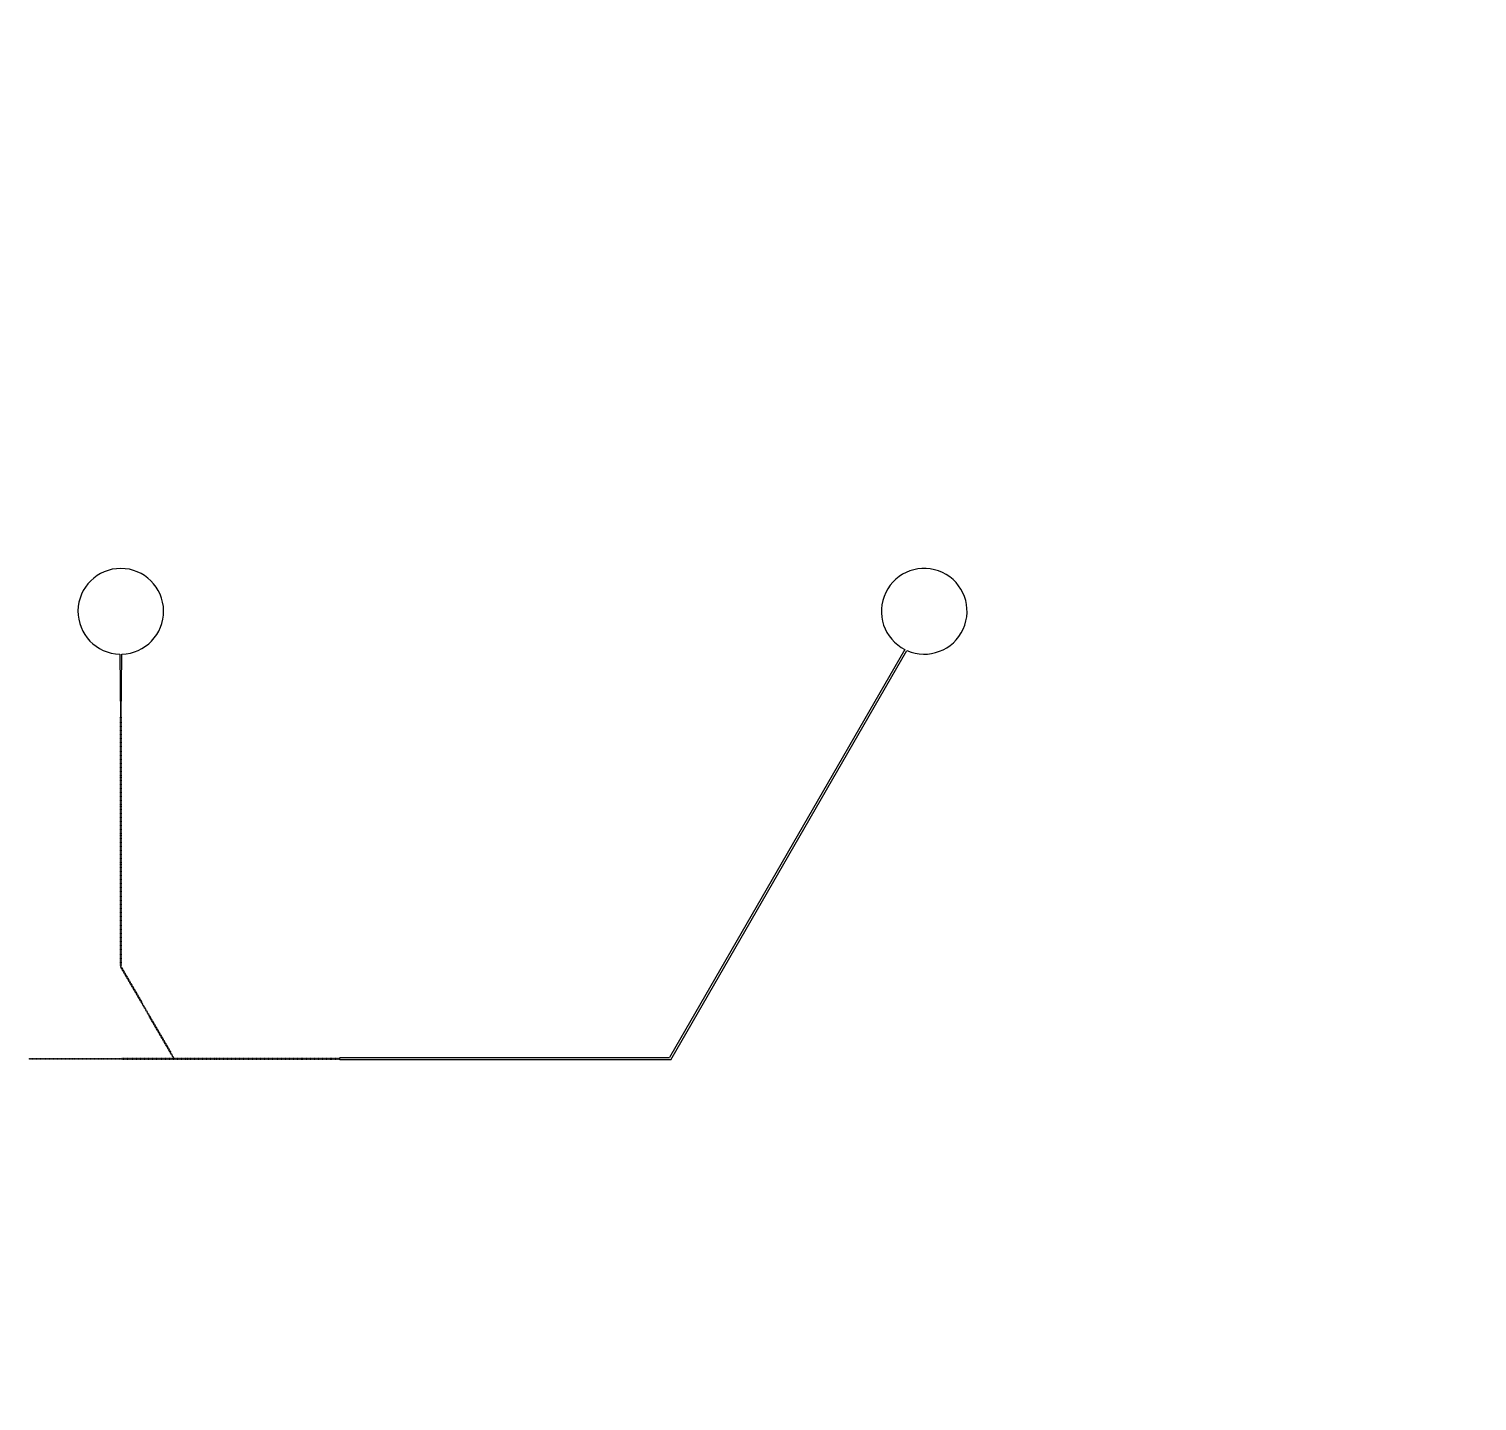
# Model space of a CAD drawing. Header units: inches. Extents: x 0 to 114300, y 0 to 114300.
# Drawn here: x 68172 to 74765, y 29040 to 35286 of the extents above; entities that cross this region are included whole.
import ezdxf

# ---------------------------------------------------------------- set-up
doc = ezdxf.new("R2010")
doc.units = ezdxf.units.IN
doc.header["$MEASUREMENT"] = 0

msp = doc.modelspace()

# ---------------------------------------------------------------- hatches: boundary and pattern name
h = msp.add_hatch()
h.set_pattern_fill('ANSI31', color=256, scale=100)
h.set_pattern_definition([(45, (-3636.992, -6350), (-8.8388348, 8.8388348), [])])
h.paths.add_polyline_path([(114300, 0), (0, 0), (0, 114300), (114300, 114300)])
edge = h.paths.add_edge_path(flags=16)
edge.add_arc((57150, 57150), 50800, 288.35844, 529.79531, ccw=False)
edge.add_line((73150, 8935.5), (41150, 8935.5))
edge.add_arc((57150, 57150), 50800, 190.20469, 251.64156, ccw=False)
edge.add_arc((57150, 57150), 50800, 169.79531, 190.20469, ccw=False)

# ---------------------------------------------------------------- linework, layer by layer
for p, q in [((68585.4, 32440.1), (68588.9, 32153.7)), ((68591.9, 32153.7), (68595.4, 32440.1)), ((68588.9, 32150.7), (68588.9, 32153.7)), ((68591.9, 32150.7), (68588.9, 32150.7)), ((68591.9, 32153.7), (68591.9, 32150.7)), ((69584.9, 30599.7), (69584.9, 30596.7)), ((69587.9, 30599.7), (69584.9, 30599.7)), ((69584.9, 30596.7), (69587.9, 30596.7)), ((69587.9, 30603.2), (71087.9, 30603.2)), ((69587.9, 30603.2), (69587.9, 30599.7)), ((69587.9, 30593.2), (69587.9, 30596.7)), ((71093.7, 30593.2), (69587.9, 30593.2))]:
    msp.add_line(p, q)
for points in [[(72160.4, 32460.8), (71087.9, 30603.2)], [(71093.7, 30593.2), (72169.5, 32456.5)]]:
    msp.add_lwpolyline(points)
for points in [[(68591.9, 32144.7), (68588.9, 32144.7), (68588.9, 32147.7), (68591.9, 32147.7)], [(68591.9, 32138.7), (68588.9, 32138.7), (68588.9, 32141.7), (68591.9, 32141.7)], [(68591.9, 32132.7), (68588.9, 32132.7), (68588.9, 32135.7), (68591.9, 32135.7)], [(68591.9, 32126.7), (68588.9, 32126.7), (68588.9, 32129.7), (68591.9, 32129.7)], [(68591.9, 32120.7), (68588.9, 32120.7), (68588.9, 32123.7), (68591.9, 32123.7)], [(68591.9, 32114.7), (68588.9, 32114.7), (68588.9, 32117.7), (68591.9, 32117.7)], [(68591.9, 32108.7), (68588.9, 32108.7), (68588.9, 32111.7), (68591.9, 32111.7)], [(68591.9, 32102.7), (68588.9, 32102.7), (68588.9, 32105.7), (68591.9, 32105.7)], [(68591.9, 32096.7), (68588.9, 32096.7), (68588.9, 32099.7), (68591.9, 32099.7)], [(68591.9, 32090.7), (68588.9, 32090.7), (68588.9, 32093.7), (68591.9, 32093.7)], [(68591.9, 32084.7), (68588.9, 32084.7), (68588.9, 32087.7), (68591.9, 32087.7)], [(68591.9, 32078.7), (68588.9, 32078.7), (68588.9, 32081.7), (68591.9, 32081.7)], [(68591.9, 32072.7), (68588.9, 32072.7), (68588.9, 32075.7), (68591.9, 32075.7)], [(68591.9, 32066.7), (68588.9, 32066.7), (68588.9, 32069.7), (68591.9, 32069.7)], [(68591.9, 32060.7), (68588.9, 32060.7), (68588.9, 32063.7), (68591.9, 32063.7)], [(68591.9, 32054.7), (68588.9, 32054.7), (68588.9, 32057.7), (68591.9, 32057.7)], [(68591.9, 32048.7), (68588.9, 32048.7), (68588.9, 32051.7), (68591.9, 32051.7)], [(68591.9, 32042.7), (68588.9, 32042.7), (68588.9, 32045.7), (68591.9, 32045.7)], [(68591.9, 32036.7), (68588.9, 32036.7), (68588.9, 32039.7), (68591.9, 32039.7)], [(68591.9, 32030.7), (68588.9, 32030.7), (68588.9, 32033.7), (68591.9, 32033.7)], [(68591.9, 32024.7), (68588.9, 32024.7), (68588.9, 32027.7), (68591.9, 32027.7)], [(68591.9, 32018.7), (68588.9, 32018.7), (68588.9, 32021.7), (68591.9, 32021.7)], [(68591.9, 32012.7), (68588.9, 32012.7), (68588.9, 32015.7), (68591.9, 32015.7)], [(68591.9, 32006.7), (68588.9, 32006.7), (68588.9, 32009.7), (68591.9, 32009.7)], [(68591.9, 32000.7), (68588.9, 32000.7), (68588.9, 32003.7), (68591.9, 32003.7)], [(68591.9, 31994.7), (68588.9, 31994.7), (68588.9, 31997.7), (68591.9, 31997.7)], [(68591.9, 31988.7), (68588.9, 31988.7), (68588.9, 31991.7), (68591.9, 31991.7)], [(68591.9, 31982.7), (68588.9, 31982.7), (68588.9, 31985.7), (68591.9, 31985.7)], [(68591.9, 31976.7), (68588.9, 31976.7), (68588.9, 31979.7), (68591.9, 31979.7)], [(68591.9, 31970.7), (68588.9, 31970.7), (68588.9, 31973.7), (68591.9, 31973.7)], [(68591.9, 31964.7), (68588.9, 31964.7), (68588.9, 31967.7), (68591.9, 31967.7)], [(68591.9, 31958.7), (68588.9, 31958.7), (68588.9, 31961.7), (68591.9, 31961.7)], [(68591.9, 31952.7), (68588.9, 31952.7), (68588.9, 31955.7), (68591.9, 31955.7)], [(68591.9, 31946.7), (68588.9, 31946.7), (68588.9, 31949.7), (68591.9, 31949.7)], [(68591.9, 31940.7), (68588.9, 31940.7), (68588.9, 31943.7), (68591.9, 31943.7)], [(68591.9, 31934.7), (68588.9, 31934.7), (68588.9, 31937.7), (68591.9, 31937.7)], [(68591.9, 31928.7), (68588.9, 31928.7), (68588.9, 31931.7), (68591.9, 31931.7)], [(68591.9, 31922.7), (68588.9, 31922.7), (68588.9, 31925.7), (68591.9, 31925.7)], [(68591.9, 31916.7), (68588.9, 31916.7), (68588.9, 31919.7), (68591.9, 31919.7)], [(68591.9, 31910.7), (68588.9, 31910.7), (68588.9, 31913.7), (68591.9, 31913.7)], [(68591.9, 31904.7), (68588.9, 31904.7), (68588.9, 31907.7), (68591.9, 31907.7)], [(68591.9, 31898.7), (68588.9, 31898.7), (68588.9, 31901.7), (68591.9, 31901.7)], [(68591.9, 31892.7), (68588.9, 31892.7), (68588.9, 31895.7), (68591.9, 31895.7)], [(68591.9, 31886.7), (68588.9, 31886.7), (68588.9, 31889.7), (68591.9, 31889.7)], [(68591.9, 31880.7), (68588.9, 31880.7), (68588.9, 31883.7), (68591.9, 31883.7)], [(68591.9, 31874.7), (68588.9, 31874.7), (68588.9, 31877.7), (68591.9, 31877.7)], [(68591.9, 31868.7), (68588.9, 31868.7), (68588.9, 31871.7), (68591.9, 31871.7)], [(68591.9, 31862.7), (68588.9, 31862.7), (68588.9, 31865.7), (68591.9, 31865.7)], [(68591.9, 31856.7), (68588.9, 31856.7), (68588.9, 31859.7), (68591.9, 31859.7)], [(68591.9, 31850.7), (68588.9, 31850.7), (68588.9, 31853.7), (68591.9, 31853.7)], [(68591.9, 31844.7), (68588.9, 31844.7), (68588.9, 31847.7), (68591.9, 31847.7)], [(68591.9, 31838.7), (68588.9, 31838.7), (68588.9, 31841.7), (68591.9, 31841.7)], [(68591.9, 31832.7), (68588.9, 31832.7), (68588.9, 31835.7), (68591.9, 31835.7)], [(68591.9, 31826.7), (68588.9, 31826.7), (68588.9, 31829.7), (68591.9, 31829.7)], [(68591.9, 31820.7), (68588.9, 31820.7), (68588.9, 31823.7), (68591.9, 31823.7)], [(68591.9, 31814.7), (68588.9, 31814.7), (68588.9, 31817.7), (68591.9, 31817.7)], [(68591.9, 31808.7), (68588.9, 31808.7), (68588.9, 31811.7), (68591.9, 31811.7)], [(68591.9, 31802.7), (68588.9, 31802.7), (68588.9, 31805.7), (68591.9, 31805.7)], [(68591.9, 31796.7), (68588.9, 31796.7), (68588.9, 31799.7), (68591.9, 31799.7)], [(68591.9, 31790.7), (68588.9, 31790.7), (68588.9, 31793.7), (68591.9, 31793.7)], [(68591.9, 31784.7), (68588.9, 31784.7), (68588.9, 31787.7), (68591.9, 31787.7)], [(68591.9, 31778.7), (68588.9, 31778.7), (68588.9, 31781.7), (68591.9, 31781.7)], [(68591.9, 31772.7), (68588.9, 31772.7), (68588.9, 31775.7), (68591.9, 31775.7)], [(68591.9, 31766.7), (68588.9, 31766.7), (68588.9, 31769.7), (68591.9, 31769.7)], [(68591.9, 31760.7), (68588.9, 31760.7), (68588.9, 31763.7), (68591.9, 31763.7)], [(68591.9, 31754.7), (68588.9, 31754.7), (68588.9, 31757.7), (68591.9, 31757.7)], [(68591.9, 31748.7), (68588.9, 31748.7), (68588.9, 31751.7), (68591.9, 31751.7)], [(68591.9, 31742.7), (68588.9, 31742.7), (68588.9, 31745.7), (68591.9, 31745.7)], [(68591.9, 31736.7), (68588.9, 31736.7), (68588.9, 31739.7), (68591.9, 31739.7)], [(68591.9, 31730.7), (68588.9, 31730.7), (68588.9, 31733.7), (68591.9, 31733.7)], [(68591.9, 31724.7), (68588.9, 31724.7), (68588.9, 31727.7), (68591.9, 31727.7)], [(68591.9, 31718.7), (68588.9, 31718.7), (68588.9, 31721.7), (68591.9, 31721.7)], [(68591.9, 31712.7), (68588.9, 31712.7), (68588.9, 31715.7), (68591.9, 31715.7)], [(68591.9, 31706.7), (68588.9, 31706.7), (68588.9, 31709.7), (68591.9, 31709.7)], [(68591.9, 31700.7), (68588.9, 31700.7), (68588.9, 31703.7), (68591.9, 31703.7)], [(68591.9, 31694.7), (68588.9, 31694.7), (68588.9, 31697.7), (68591.9, 31697.7)], [(68591.9, 31688.7), (68588.9, 31688.7), (68588.9, 31691.7), (68591.9, 31691.7)], [(68591.9, 31682.7), (68588.9, 31682.7), (68588.9, 31685.7), (68591.9, 31685.7)], [(68591.9, 31676.7), (68588.9, 31676.7), (68588.9, 31679.7), (68591.9, 31679.7)], [(68591.9, 31670.7), (68588.9, 31670.7), (68588.9, 31673.7), (68591.9, 31673.7)], [(68591.9, 31664.7), (68588.9, 31664.7), (68588.9, 31667.7), (68591.9, 31667.7)], [(68591.9, 31658.7), (68588.9, 31658.7), (68588.9, 31661.7), (68591.9, 31661.7)], [(68591.9, 31652.7), (68588.9, 31652.7), (68588.9, 31655.7), (68591.9, 31655.7)], [(68591.9, 31646.7), (68588.9, 31646.7), (68588.9, 31649.7), (68591.9, 31649.7)], [(68591.9, 31640.7), (68588.9, 31640.7), (68588.9, 31643.7), (68591.9, 31643.7)], [(68591.9, 31634.7), (68588.9, 31634.7), (68588.9, 31637.7), (68591.9, 31637.7)], [(68591.9, 31628.7), (68588.9, 31628.7), (68588.9, 31631.7), (68591.9, 31631.7)], [(68591.9, 31622.7), (68588.9, 31622.7), (68588.9, 31625.7), (68591.9, 31625.7)], [(68591.9, 31616.7), (68588.9, 31616.7), (68588.9, 31619.7), (68591.9, 31619.7)], [(68591.9, 31610.7), (68588.9, 31610.7), (68588.9, 31613.7), (68591.9, 31613.7)], [(68591.9, 31604.7), (68588.9, 31604.7), (68588.9, 31607.7), (68591.9, 31607.7)], [(68591.9, 31598.7), (68588.9, 31598.7), (68588.9, 31601.7), (68591.9, 31601.7)], [(68591.9, 31592.7), (68588.9, 31592.7), (68588.9, 31595.7), (68591.9, 31595.7)], [(68591.9, 31586.7), (68588.9, 31586.7), (68588.9, 31589.7), (68591.9, 31589.7)], [(68591.9, 31580.7), (68588.9, 31580.7), (68588.9, 31583.7), (68591.9, 31583.7)], [(68591.9, 31574.7), (68588.9, 31574.7), (68588.9, 31577.7), (68591.9, 31577.7)], [(68591.9, 31568.7), (68588.9, 31568.7), (68588.9, 31571.7), (68591.9, 31571.7)], [(68591.9, 31562.7), (68588.9, 31562.7), (68588.9, 31565.7), (68591.9, 31565.7)], [(68591.9, 31556.7), (68588.9, 31556.7), (68588.9, 31559.7), (68591.9, 31559.7)], [(68591.9, 31550.7), (68588.9, 31550.7), (68588.9, 31553.7), (68591.9, 31553.7)], [(68591.9, 31544.7), (68588.9, 31544.7), (68588.9, 31547.7), (68591.9, 31547.7)], [(68591.9, 31538.7), (68588.9, 31538.7), (68588.9, 31541.7), (68591.9, 31541.7)], [(68591.9, 31532.7), (68588.9, 31532.7), (68588.9, 31535.7), (68591.9, 31535.7)], [(68591.9, 31526.7), (68588.9, 31526.7), (68588.9, 31529.7), (68591.9, 31529.7)], [(68591.9, 31520.7), (68588.9, 31520.7), (68588.9, 31523.7), (68591.9, 31523.7)], [(68591.9, 31514.7), (68588.9, 31514.7), (68588.9, 31517.7), (68591.9, 31517.7)], [(68591.9, 31508.7), (68588.9, 31508.7), (68588.9, 31511.7), (68591.9, 31511.7)], [(68591.9, 31502.7), (68588.9, 31502.7), (68588.9, 31505.7), (68591.9, 31505.7)], [(68591.9, 31496.7), (68588.9, 31496.7), (68588.9, 31499.7), (68591.9, 31499.7)], [(68591.9, 31490.7), (68588.9, 31490.7), (68588.9, 31493.7), (68591.9, 31493.7)], [(68591.9, 31484.7), (68588.9, 31484.7), (68588.9, 31487.7), (68591.9, 31487.7)], [(68591.9, 31478.7), (68588.9, 31478.7), (68588.9, 31481.7), (68591.9, 31481.7)], [(68591.9, 31472.7), (68588.9, 31472.7), (68588.9, 31475.7), (68591.9, 31475.7)], [(68591.9, 31466.7), (68588.9, 31466.7), (68588.9, 31469.7), (68591.9, 31469.7)], [(68591.9, 31460.7), (68588.9, 31460.7), (68588.9, 31463.7), (68591.9, 31463.7)], [(68591.9, 31454.7), (68588.9, 31454.7), (68588.9, 31457.7), (68591.9, 31457.7)], [(68591.9, 31448.7), (68588.9, 31448.7), (68588.9, 31451.7), (68591.9, 31451.7)], [(68591.9, 31442.7), (68588.9, 31442.7), (68588.9, 31445.7), (68591.9, 31445.7)], [(68591.9, 31436.7), (68588.9, 31436.7), (68588.9, 31439.7), (68591.9, 31439.7)], [(68591.9, 31430.7), (68588.9, 31430.7), (68588.9, 31433.7), (68591.9, 31433.7)], [(68591.9, 31424.7), (68588.9, 31424.7), (68588.9, 31427.7), (68591.9, 31427.7)], [(68591.9, 31418.7), (68588.9, 31418.7), (68588.9, 31421.7), (68591.9, 31421.7)], [(68591.9, 31412.7), (68588.9, 31412.7), (68588.9, 31415.7), (68591.9, 31415.7)], [(68591.9, 31406.7), (68588.9, 31406.7), (68588.9, 31409.7), (68591.9, 31409.7)], [(68591.9, 31400.7), (68588.9, 31400.7), (68588.9, 31403.7), (68591.9, 31403.7)], [(68591.9, 31394.7), (68588.9, 31394.7), (68588.9, 31397.7), (68591.9, 31397.7)], [(68591.9, 31388.7), (68588.9, 31388.7), (68588.9, 31391.7), (68591.9, 31391.7)], [(68591.9, 31382.7), (68588.9, 31382.7), (68588.9, 31385.7), (68591.9, 31385.7)], [(68591.9, 31376.7), (68588.9, 31376.7), (68588.9, 31379.7), (68591.9, 31379.7)], [(68591.9, 31370.7), (68588.9, 31370.7), (68588.9, 31373.7), (68591.9, 31373.7)], [(68591.9, 31364.7), (68588.9, 31364.7), (68588.9, 31367.7), (68591.9, 31367.7)], [(68591.9, 31358.7), (68588.9, 31358.7), (68588.9, 31361.7), (68591.9, 31361.7)], [(68591.9, 31352.7), (68588.9, 31352.7), (68588.9, 31355.7), (68591.9, 31355.7)], [(68591.9, 31346.7), (68588.9, 31346.7), (68588.9, 31349.7), (68591.9, 31349.7)], [(68591.9, 31340.7), (68588.9, 31340.7), (68588.9, 31343.7), (68591.9, 31343.7)], [(68591.9, 31334.7), (68588.9, 31334.7), (68588.9, 31337.7), (68591.9, 31337.7)], [(68591.9, 31328.7), (68588.9, 31328.7), (68588.9, 31331.7), (68591.9, 31331.7)], [(68591.9, 31322.7), (68588.9, 31322.7), (68588.9, 31325.7), (68591.9, 31325.7)], [(68591.9, 31316.7), (68588.9, 31316.7), (68588.9, 31319.7), (68591.9, 31319.7)], [(68591.9, 31310.7), (68588.9, 31310.7), (68588.9, 31313.7), (68591.9, 31313.7)], [(68591.9, 31304.7), (68588.9, 31304.7), (68588.9, 31307.7), (68591.9, 31307.7)], [(68591.9, 31298.7), (68588.9, 31298.7), (68588.9, 31301.7), (68591.9, 31301.7)], [(68591.9, 31292.7), (68588.9, 31292.7), (68588.9, 31295.7), (68591.9, 31295.7)], [(68591.9, 31286.7), (68588.9, 31286.7), (68588.9, 31289.7), (68591.9, 31289.7)], [(68591.9, 31280.7), (68588.9, 31280.7), (68588.9, 31283.7), (68591.9, 31283.7)], [(68591.9, 31274.7), (68588.9, 31274.7), (68588.9, 31277.7), (68591.9, 31277.7)], [(68591.9, 31268.7), (68588.9, 31268.7), (68588.9, 31271.7), (68591.9, 31271.7)], [(68591.9, 31262.7), (68588.9, 31262.7), (68588.9, 31265.7), (68591.9, 31265.7)], [(68591.9, 31256.7), (68588.9, 31256.7), (68588.9, 31259.7), (68591.9, 31259.7)], [(68591.9, 31250.7), (68588.9, 31250.7), (68588.9, 31253.7), (68591.9, 31253.7)], [(68591.9, 31244.7), (68588.9, 31244.7), (68588.9, 31247.7), (68591.9, 31247.7)], [(68591.9, 31238.7), (68588.9, 31238.7), (68588.9, 31241.7), (68591.9, 31241.7)], [(68591.9, 31232.7), (68588.9, 31232.7), (68588.9, 31235.7), (68591.9, 31235.7)], [(68591.9, 31226.7), (68588.9, 31226.7), (68588.9, 31229.7), (68591.9, 31229.7)], [(68591.9, 31220.7), (68588.9, 31220.7), (68588.9, 31223.7), (68591.9, 31223.7)], [(68591.9, 31214.7), (68588.9, 31214.7), (68588.9, 31217.7), (68591.9, 31217.7)], [(68591.9, 31208.7), (68588.9, 31208.7), (68588.9, 31211.7), (68591.9, 31211.7)], [(68591.9, 31202.7), (68588.9, 31202.7), (68588.9, 31205.7), (68591.9, 31205.7)], [(68591.9, 31196.7), (68588.9, 31196.7), (68588.9, 31199.7), (68591.9, 31199.7)], [(68591.9, 31190.7), (68588.9, 31190.7), (68588.9, 31193.7), (68591.9, 31193.7)], [(68591.9, 31184.7), (68588.9, 31184.7), (68588.9, 31187.7), (68591.9, 31187.7)], [(68591.9, 31178.7), (68588.9, 31178.7), (68588.9, 31181.7), (68591.9, 31181.7)], [(68591.9, 31172.7), (68588.9, 31172.7), (68588.9, 31175.7), (68591.9, 31175.7)], [(68591.9, 31166.7), (68588.9, 31166.7), (68588.9, 31169.7), (68591.9, 31169.7)], [(68591.9, 31160.7), (68588.9, 31160.7), (68588.9, 31163.7), (68591.9, 31163.7)], [(68591.9, 31154.7), (68588.9, 31154.7), (68588.9, 31157.7), (68591.9, 31157.7)], [(68591.9, 31148.7), (68588.9, 31148.7), (68588.9, 31151.7), (68591.9, 31151.7)], [(68591.9, 31142.7), (68588.9, 31142.7), (68588.9, 31145.7), (68591.9, 31145.7)], [(68591.9, 31136.7), (68588.9, 31136.7), (68588.9, 31139.7), (68591.9, 31139.7)], [(68591.9, 31130.7), (68588.9, 31130.7), (68588.9, 31133.7), (68591.9, 31133.7)], [(68591.9, 31124.7), (68588.9, 31124.7), (68588.9, 31127.7), (68591.9, 31127.7)], [(68591.9, 31118.7), (68588.9, 31118.7), (68588.9, 31121.7), (68591.9, 31121.7)], [(68591.9, 31112.7), (68588.9, 31112.7), (68588.9, 31115.7), (68591.9, 31115.7)], [(68591.9, 31106.7), (68588.9, 31106.7), (68588.9, 31109.7), (68591.9, 31109.7)], [(68591.9, 31100.7), (68588.9, 31100.7), (68588.9, 31103.7), (68591.9, 31103.7)], [(68591.9, 31094.7), (68588.9, 31094.7), (68588.9, 31097.7), (68591.9, 31097.7)], [(68591.9, 31088.7), (68588.9, 31088.7), (68588.9, 31091.7), (68591.9, 31091.7)], [(68591.9, 31082.7), (68588.9, 31082.7), (68588.9, 31085.7), (68591.9, 31085.7)], [(68591.9, 31076.7), (68588.9, 31076.7), (68588.9, 31079.7), (68591.9, 31079.7)], [(68591.9, 31070.7), (68588.9, 31070.7), (68588.9, 31073.7), (68591.9, 31073.7)], [(68591.9, 31064.7), (68588.9, 31064.7), (68588.9, 31067.7), (68591.9, 31067.7)], [(68591.9, 31058.7), (68588.9, 31058.7), (68588.9, 31061.7), (68591.9, 31061.7)], [(68591.9, 31052.7), (68588.9, 31052.7), (68588.9, 31055.7), (68591.9, 31055.7)], [(68591.9, 31046.7), (68588.9, 31046.7), (68588.9, 31049.7), (68591.9, 31049.7)], [(68588.4, 31018.8), (68591, 31020.3), (68592.5, 31017.7), (68589.9, 31016.2)], [(68591.9, 31040.7), (68588.9, 31040.7), (68588.9, 31043.7), (68591.9, 31043.7)], [(68591.9, 31034.7), (68588.9, 31034.7), (68588.9, 31037.7), (68591.9, 31037.7)], [(68591.9, 31028.7), (68588.9, 31028.7), (68588.9, 31031.7), (68591.9, 31031.7)], [(68591.9, 31022.7), (68588.9, 31022.7), (68588.9, 31025.7), (68591.9, 31025.7)], [(68591.4, 31013.6), (68594, 31015.1), (68595.5, 31012.5), (68592.9, 31011)], [(68594.4, 31008.4), (68597, 31009.9), (68598.5, 31007.3), (68595.9, 31005.8)], [(68597.4, 31003.2), (68600, 31004.7), (68601.5, 31002.1), (68598.9, 31000.6)], [(68600.4, 30998), (68603, 30999.5), (68604.5, 30996.9), (68601.9, 30995.4)], [(68603.4, 30992.8), (68606, 30994.3), (68607.5, 30991.7), (68604.9, 30990.2)], [(68606.4, 30987.6), (68609, 30989.1), (68610.5, 30986.5), (68607.9, 30985)], [(68609.4, 30982.4), (68612, 30983.9), (68613.5, 30981.3), (68610.9, 30979.8)], [(68612.4, 30977.2), (68615, 30978.7), (68616.5, 30976.1), (68613.9, 30974.6)], [(68615.4, 30972), (68618, 30973.5), (68619.5, 30970.9), (68616.9, 30969.4)], [(68618.4, 30966.8), (68621, 30968.3), (68622.5, 30965.7), (68619.9, 30964.2)], [(68621.4, 30961.6), (68624, 30963.1), (68625.5, 30960.5), (68622.9, 30959)], [(68624.4, 30956.4), (68627, 30957.9), (68628.5, 30955.3), (68625.9, 30953.8)], [(68627.4, 30951.2), (68630, 30952.7), (68631.5, 30950.1), (68628.9, 30948.6)], [(68630.4, 30946), (68633, 30947.5), (68634.5, 30944.9), (68631.9, 30943.4)], [(68633.4, 30940.8), (68636, 30942.3), (68637.5, 30939.7), (68634.9, 30938.2)], [(68636.4, 30935.6), (68639, 30937.1), (68640.5, 30934.5), (68637.9, 30933)], [(68639.4, 30930.4), (68642, 30931.9), (68643.5, 30929.3), (68640.9, 30927.8)], [(68642.4, 30925.2), (68645, 30926.7), (68646.5, 30924.1), (68643.9, 30922.6)], [(68645.4, 30920), (68648, 30921.5), (68649.5, 30919), (68646.9, 30917.5)], [(68648.4, 30914.9), (68651, 30916.4), (68652.5, 30913.8), (68649.9, 30912.3)], [(68651.4, 30909.7), (68654, 30911.2), (68655.5, 30908.6), (68652.9, 30907.1)], [(68654.4, 30904.5), (68657, 30906), (68658.5, 30903.4), (68655.9, 30901.9)], [(68657.4, 30899.3), (68660, 30900.8), (68661.5, 30898.2), (68658.9, 30896.7)], [(68660.4, 30894.1), (68663, 30895.6), (68664.5, 30893), (68661.9, 30891.5)], [(68663.4, 30888.9), (68666, 30890.4), (68667.5, 30887.8), (68664.9, 30886.3)], [(68666.4, 30883.7), (68669, 30885.2), (68670.5, 30882.6), (68667.9, 30881.1)], [(68669.4, 30878.5), (68672, 30880), (68673.5, 30877.4), (68670.9, 30875.9)], [(68672.4, 30873.3), (68675, 30874.8), (68676.5, 30872.2), (68673.9, 30870.7)], [(68675.4, 30868.1), (68678, 30869.6), (68679.5, 30867), (68676.9, 30865.5)], [(68678.4, 30862.9), (68681, 30864.4), (68682.5, 30861.8), (68679.9, 30860.3)], [(68681.4, 30857.7), (68684, 30859.2), (68685.5, 30856.6), (68682.9, 30855.1)], [(68684.4, 30852.5), (68687, 30854), (68688.5, 30851.4), (68685.9, 30849.9)], [(68687.4, 30847.3), (68690, 30848.8), (68691.5, 30846.2), (68688.9, 30844.7)], [(68690.4, 30842.1), (68693, 30843.6), (68694.5, 30841), (68691.9, 30839.5)], [(68693.4, 30836.9), (68696, 30838.4), (68697.5, 30835.8), (68694.9, 30834.3)], [(68696.4, 30831.7), (68699, 30833.2), (68700.5, 30830.6), (68697.9, 30829.1)], [(68699.4, 30826.5), (68702, 30828), (68703.5, 30825.4), (68700.9, 30823.9)], [(68702.4, 30821.3), (68705, 30822.8), (68706.5, 30820.2), (68703.9, 30818.7)], [(68705.4, 30816.1), (68708, 30817.6), (68709.5, 30815), (68706.9, 30813.5)], [(68708.4, 30810.9), (68711, 30812.4), (68712.5, 30809.8), (68709.9, 30808.3)], [(68711.4, 30805.7), (68714, 30807.2), (68715.5, 30804.6), (68712.9, 30803.1)], [(68714.4, 30800.5), (68717, 30802), (68718.5, 30799.4), (68715.9, 30797.9)], [(68717.4, 30795.3), (68720, 30796.8), (68721.5, 30794.2), (68718.9, 30792.7)], [(68720.4, 30790.1), (68723, 30791.6), (68724.5, 30789), (68721.9, 30787.5)], [(68723.4, 30784.9), (68726, 30786.4), (68727.5, 30783.9), (68724.9, 30782.4)], [(68726.4, 30779.8), (68729, 30781.3), (68730.5, 30778.7), (68727.9, 30777.2)], [(68729.4, 30774.6), (68732, 30776.1), (68733.5, 30773.5), (68730.9, 30772)], [(68732.4, 30769.4), (68735, 30770.9), (68736.5, 30768.3), (68733.9, 30766.8)], [(68735.4, 30764.2), (68738, 30765.7), (68739.5, 30763.1), (68736.9, 30761.6)], [(68738.4, 30759), (68741, 30760.5), (68742.5, 30757.9), (68739.9, 30756.4)], [(68741.4, 30753.8), (68744, 30755.3), (68745.5, 30752.7), (68742.9, 30751.2)], [(68744.4, 30748.6), (68747, 30750.1), (68748.5, 30747.5), (68745.9, 30746)], [(68747.4, 30743.4), (68750, 30744.9), (68751.5, 30742.3), (68748.9, 30740.8)], [(68750.4, 30738.2), (68753, 30739.7), (68754.5, 30737.1), (68751.9, 30735.6)], [(68753.4, 30733), (68756, 30734.5), (68757.5, 30731.9), (68754.9, 30730.4)], [(68756.4, 30727.8), (68759, 30729.3), (68760.5, 30726.7), (68757.9, 30725.2)], [(68759.4, 30722.6), (68762, 30724.1), (68763.5, 30721.5), (68760.9, 30720)], [(68762.4, 30717.4), (68765, 30718.9), (68766.5, 30716.3), (68763.9, 30714.8)], [(68765.4, 30712.2), (68768, 30713.7), (68769.5, 30711.1), (68766.9, 30709.6)], [(68768.4, 30707), (68771, 30708.5), (68772.5, 30705.9), (68769.9, 30704.4)], [(68771.4, 30701.8), (68774, 30703.3), (68775.5, 30700.7), (68772.9, 30699.2)], [(68774.4, 30696.6), (68777, 30698.1), (68778.5, 30695.5), (68775.9, 30694)], [(68777.4, 30691.4), (68780, 30692.9), (68781.5, 30690.3), (68778.9, 30688.8)], [(68780.4, 30686.2), (68783, 30687.7), (68784.5, 30685.1), (68781.9, 30683.6)], [(68783.4, 30681), (68786, 30682.5), (68787.5, 30679.9), (68784.9, 30678.4)], [(68786.4, 30675.8), (68789, 30677.3), (68790.5, 30674.7), (68787.9, 30673.2)], [(68789.4, 30670.6), (68792, 30672.1), (68793.5, 30669.5), (68790.9, 30668)], [(68792.4, 30665.4), (68795, 30666.9), (68796.5, 30664.3), (68793.9, 30662.8)], [(68795.4, 30660.2), (68798, 30661.7), (68799.5, 30659.1), (68796.9, 30657.6)], [(68798.4, 30655), (68801, 30656.5), (68802.5, 30653.9), (68799.9, 30652.4)], [(68177.9, 30599.7), (68177.9, 30596.7), (68174.9, 30596.7), (68174.9, 30599.7)], [(68183.9, 30599.7), (68183.9, 30596.7), (68180.9, 30596.7), (68180.9, 30599.7)], [(68189.9, 30599.7), (68189.9, 30596.7), (68186.9, 30596.7), (68186.9, 30599.7)], [(68195.9, 30599.7), (68195.9, 30596.7), (68192.9, 30596.7), (68192.9, 30599.7)], [(68201.9, 30599.7), (68201.9, 30596.7), (68198.9, 30596.7), (68198.9, 30599.7)], [(68207.9, 30599.7), (68207.9, 30596.7), (68204.9, 30596.7), (68204.9, 30599.7)], [(68213.9, 30599.7), (68213.9, 30596.7), (68210.9, 30596.7), (68210.9, 30599.7)], [(68219.9, 30599.7), (68219.9, 30596.7), (68216.9, 30596.7), (68216.9, 30599.7)], [(68225.9, 30599.7), (68225.9, 30596.7), (68222.9, 30596.7), (68222.9, 30599.7)], [(68231.9, 30599.7), (68231.9, 30596.7), (68228.9, 30596.7), (68228.9, 30599.7)], [(68237.9, 30599.7), (68237.9, 30596.7), (68234.9, 30596.7), (68234.9, 30599.7)], [(68243.9, 30599.7), (68243.9, 30596.7), (68240.9, 30596.7), (68240.9, 30599.7)], [(68249.9, 30599.7), (68249.9, 30596.7), (68246.9, 30596.7), (68246.9, 30599.7)], [(68255.9, 30599.7), (68255.9, 30596.7), (68252.9, 30596.7), (68252.9, 30599.7)], [(68261.9, 30599.7), (68261.9, 30596.7), (68258.9, 30596.7), (68258.9, 30599.7)], [(68267.9, 30599.7), (68267.9, 30596.7), (68264.9, 30596.7), (68264.9, 30599.7)], [(68273.9, 30599.7), (68273.9, 30596.7), (68270.9, 30596.7), (68270.9, 30599.7)], [(68279.9, 30599.7), (68279.9, 30596.7), (68276.9, 30596.7), (68276.9, 30599.7)], [(68285.9, 30599.7), (68285.9, 30596.7), (68282.9, 30596.7), (68282.9, 30599.7)], [(68291.9, 30599.7), (68291.9, 30596.7), (68288.9, 30596.7), (68288.9, 30599.7)], [(68297.9, 30599.7), (68297.9, 30596.7), (68294.9, 30596.7), (68294.9, 30599.7)], [(68303.9, 30599.7), (68303.9, 30596.7), (68300.9, 30596.7), (68300.9, 30599.7)], [(68309.9, 30599.7), (68309.9, 30596.7), (68306.9, 30596.7), (68306.9, 30599.7)], [(68315.9, 30599.7), (68315.9, 30596.7), (68312.9, 30596.7), (68312.9, 30599.7)], [(68321.9, 30599.7), (68321.9, 30596.7), (68318.9, 30596.7), (68318.9, 30599.7)], [(68327.9, 30599.7), (68327.9, 30596.7), (68324.9, 30596.7), (68324.9, 30599.7)], [(68333.9, 30599.7), (68333.9, 30596.7), (68330.9, 30596.7), (68330.9, 30599.7)], [(68339.9, 30599.7), (68339.9, 30596.7), (68336.9, 30596.7), (68336.9, 30599.7)], [(68345.9, 30599.7), (68345.9, 30596.7), (68342.9, 30596.7), (68342.9, 30599.7)], [(68351.9, 30599.7), (68351.9, 30596.7), (68348.9, 30596.7), (68348.9, 30599.7)], [(68357.9, 30599.7), (68357.9, 30596.7), (68354.9, 30596.7), (68354.9, 30599.7)], [(68363.9, 30599.7), (68363.9, 30596.7), (68360.9, 30596.7), (68360.9, 30599.7)], [(68369.9, 30599.7), (68369.9, 30596.7), (68366.9, 30596.7), (68366.9, 30599.7)], [(68375.9, 30599.7), (68375.9, 30596.7), (68372.9, 30596.7), (68372.9, 30599.7)], [(68381.9, 30599.7), (68381.9, 30596.7), (68378.9, 30596.7), (68378.9, 30599.7)], [(68387.9, 30599.7), (68387.9, 30596.7), (68384.9, 30596.7), (68384.9, 30599.7)], [(68393.9, 30599.7), (68393.9, 30596.7), (68390.9, 30596.7), (68390.9, 30599.7)], [(68399.9, 30599.7), (68399.9, 30596.7), (68396.9, 30596.7), (68396.9, 30599.7)], [(68405.9, 30599.7), (68405.9, 30596.7), (68402.9, 30596.7), (68402.9, 30599.7)], [(68411.9, 30599.7), (68411.9, 30596.7), (68408.9, 30596.7), (68408.9, 30599.7)], [(68417.9, 30599.7), (68417.9, 30596.7), (68414.9, 30596.7), (68414.9, 30599.7)], [(68423.9, 30599.7), (68423.9, 30596.7), (68420.9, 30596.7), (68420.9, 30599.7)], [(68429.9, 30599.7), (68429.9, 30596.7), (68426.9, 30596.7), (68426.9, 30599.7)], [(68435.9, 30599.7), (68435.9, 30596.7), (68432.9, 30596.7), (68432.9, 30599.7)], [(68441.9, 30599.7), (68441.9, 30596.7), (68438.9, 30596.7), (68438.9, 30599.7)], [(68447.9, 30599.7), (68447.9, 30596.7), (68444.9, 30596.7), (68444.9, 30599.7)], [(68453.9, 30599.7), (68453.9, 30596.7), (68450.9, 30596.7), (68450.9, 30599.7)], [(68459.9, 30599.7), (68459.9, 30596.7), (68456.9, 30596.7), (68456.9, 30599.7)], [(68465.9, 30599.7), (68465.9, 30596.7), (68462.9, 30596.7), (68462.9, 30599.7)], [(68471.9, 30599.7), (68471.9, 30596.7), (68468.9, 30596.7), (68468.9, 30599.7)], [(68477.9, 30599.7), (68477.9, 30596.7), (68474.9, 30596.7), (68474.9, 30599.7)], [(68483.9, 30599.7), (68483.9, 30596.7), (68480.9, 30596.7), (68480.9, 30599.7)], [(68489.9, 30599.7), (68489.9, 30596.7), (68486.9, 30596.7), (68486.9, 30599.7)], [(68495.9, 30599.7), (68495.9, 30596.7), (68492.9, 30596.7), (68492.9, 30599.7)], [(68501.9, 30599.7), (68501.9, 30596.7), (68498.9, 30596.7), (68498.9, 30599.7)], [(68507.9, 30599.7), (68507.9, 30596.7), (68504.9, 30596.7), (68504.9, 30599.7)], [(68513.9, 30599.7), (68513.9, 30596.7), (68510.9, 30596.7), (68510.9, 30599.7)], [(68519.9, 30599.7), (68519.9, 30596.7), (68516.9, 30596.7), (68516.9, 30599.7)], [(68525.9, 30599.7), (68525.9, 30596.7), (68522.9, 30596.7), (68522.9, 30599.7)], [(68531.9, 30599.7), (68531.9, 30596.7), (68528.9, 30596.7), (68528.9, 30599.7)], [(68537.9, 30599.7), (68537.9, 30596.7), (68534.9, 30596.7), (68534.9, 30599.7)], [(68543.9, 30599.7), (68543.9, 30596.7), (68540.9, 30596.7), (68540.9, 30599.7)], [(68549.9, 30599.7), (68549.9, 30596.7), (68546.9, 30596.7), (68546.9, 30599.7)], [(68555.9, 30599.7), (68555.9, 30596.7), (68552.9, 30596.7), (68552.9, 30599.7)], [(68561.9, 30599.7), (68561.9, 30596.7), (68558.9, 30596.7), (68558.9, 30599.7)], [(68567.9, 30599.7), (68567.9, 30596.7), (68564.9, 30596.7), (68564.9, 30599.7)], [(68573.9, 30599.7), (68573.9, 30596.7), (68570.9, 30596.7), (68570.9, 30599.7)], [(68579.9, 30599.7), (68579.9, 30596.7), (68576.9, 30596.7), (68576.9, 30599.7)], [(68585.9, 30599.7), (68585.9, 30596.7), (68582.9, 30596.7), (68582.9, 30599.7)], [(68591.9, 30599.7), (68591.9, 30596.7), (68588.9, 30596.7), (68588.9, 30599.7)], [(68594.9, 30599.7), (68594.9, 30596.7), (68597.9, 30596.7), (68597.9, 30599.7)], [(68600.9, 30599.7), (68600.9, 30596.7), (68603.9, 30596.7), (68603.9, 30599.7)], [(68606.9, 30599.7), (68606.9, 30596.7), (68609.9, 30596.7), (68609.9, 30599.7)], [(68612.9, 30599.7), (68612.9, 30596.7), (68615.9, 30596.7), (68615.9, 30599.7)], [(68618.9, 30599.7), (68618.9, 30596.7), (68621.9, 30596.7), (68621.9, 30599.7)], [(68624.9, 30599.7), (68624.9, 30596.7), (68627.9, 30596.7), (68627.9, 30599.7)], [(68630.9, 30599.7), (68630.9, 30596.7), (68633.9, 30596.7), (68633.9, 30599.7)], [(68636.9, 30599.7), (68636.9, 30596.7), (68639.9, 30596.7), (68639.9, 30599.7)], [(68642.9, 30599.7), (68642.9, 30596.7), (68645.9, 30596.7), (68645.9, 30599.7)], [(68648.9, 30599.7), (68648.9, 30596.7), (68651.9, 30596.7), (68651.9, 30599.7)], [(68654.9, 30599.7), (68654.9, 30596.7), (68657.9, 30596.7), (68657.9, 30599.7)], [(68660.9, 30599.7), (68660.9, 30596.7), (68663.9, 30596.7), (68663.9, 30599.7)], [(68666.9, 30599.7), (68666.9, 30596.7), (68669.9, 30596.7), (68669.9, 30599.7)], [(68672.9, 30599.7), (68672.9, 30596.7), (68675.9, 30596.7), (68675.9, 30599.7)], [(68678.9, 30599.7), (68678.9, 30596.7), (68681.9, 30596.7), (68681.9, 30599.7)], [(68684.9, 30599.7), (68684.9, 30596.7), (68687.9, 30596.7), (68687.9, 30599.7)], [(68690.9, 30599.7), (68690.9, 30596.7), (68693.9, 30596.7), (68693.9, 30599.7)], [(68696.9, 30599.7), (68696.9, 30596.7), (68699.9, 30596.7), (68699.9, 30599.7)], [(68702.9, 30599.7), (68702.9, 30596.7), (68705.9, 30596.7), (68705.9, 30599.7)], [(68708.9, 30599.7), (68708.9, 30596.7), (68711.9, 30596.7), (68711.9, 30599.7)], [(68714.9, 30599.7), (68714.9, 30596.7), (68717.9, 30596.7), (68717.9, 30599.7)], [(68720.9, 30599.7), (68720.9, 30596.7), (68723.9, 30596.7), (68723.9, 30599.7)], [(68726.9, 30599.7), (68726.9, 30596.7), (68729.9, 30596.7), (68729.9, 30599.7)], [(68732.9, 30599.7), (68732.9, 30596.7), (68735.9, 30596.7), (68735.9, 30599.7)], [(68738.9, 30599.7), (68738.9, 30596.7), (68741.9, 30596.7), (68741.9, 30599.7)], [(68744.9, 30599.7), (68744.9, 30596.7), (68747.9, 30596.7), (68747.9, 30599.7)], [(68750.9, 30599.7), (68750.9, 30596.7), (68753.9, 30596.7), (68753.9, 30599.7)], [(68756.9, 30599.7), (68756.9, 30596.7), (68759.9, 30596.7), (68759.9, 30599.7)], [(68762.9, 30599.7), (68762.9, 30596.7), (68765.9, 30596.7), (68765.9, 30599.7)], [(68768.9, 30599.7), (68768.9, 30596.7), (68771.9, 30596.7), (68771.9, 30599.7)], [(68774.9, 30599.7), (68774.9, 30596.7), (68777.9, 30596.7), (68777.9, 30599.7)], [(68780.9, 30599.7), (68780.9, 30596.7), (68783.9, 30596.7), (68783.9, 30599.7)], [(68786.9, 30599.7), (68786.9, 30596.7), (68789.9, 30596.7), (68789.9, 30599.7)], [(68792.9, 30599.7), (68792.9, 30596.7), (68795.9, 30596.7), (68795.9, 30599.7)], [(68798.9, 30599.7), (68798.9, 30596.7), (68801.9, 30596.7), (68801.9, 30599.7)], [(68801.4, 30649.8), (68804, 30651.3), (68805.5, 30648.8), (68802.9, 30647.3)], [(68804.4, 30644.7), (68807, 30646.2), (68808.5, 30643.6), (68805.9, 30642.1)], [(68804.9, 30599.7), (68804.9, 30596.7), (68807.9, 30596.7), (68807.9, 30599.7)], [(68807.4, 30639.5), (68810, 30641), (68811.5, 30638.4), (68808.9, 30636.9)], [(68810.4, 30634.3), (68813, 30635.8), (68814.5, 30633.2), (68811.9, 30631.7)], [(68810.9, 30599.7), (68810.9, 30596.7), (68813.9, 30596.7), (68813.9, 30599.7)], [(68813.4, 30629.1), (68816, 30630.6), (68817.5, 30628), (68814.9, 30626.5)], [(68816.4, 30623.9), (68819, 30625.4), (68820.5, 30622.8), (68817.9, 30621.3)], [(68816.9, 30599.7), (68816.9, 30596.7), (68819.9, 30596.7), (68819.9, 30599.7)], [(68819.4, 30618.7), (68822, 30620.2), (68823.5, 30617.6), (68820.9, 30616.1)], [(68822.4, 30613.5), (68825, 30615), (68826.5, 30612.4), (68823.9, 30610.9)], [(68822.9, 30599.7), (68822.9, 30596.7), (68825.9, 30596.7), (68825.9, 30599.7)], [(68825.4, 30608.3), (68828, 30609.8), (68829.5, 30607.2), (68826.9, 30605.7)], [(68828.4, 30603.1), (68831, 30604.6), (68832.5, 30602), (68829.9, 30600.5)], [(68828.9, 30599.7), (68828.9, 30596.7), (68831.9, 30596.7), (68831.9, 30599.7)], [(68834.9, 30599.7), (68834.9, 30596.7), (68837.9, 30596.7), (68837.9, 30599.7)], [(68840.9, 30599.7), (68840.9, 30596.7), (68843.9, 30596.7), (68843.9, 30599.7)], [(68846.9, 30599.7), (68846.9, 30596.7), (68849.9, 30596.7), (68849.9, 30599.7)], [(68852.9, 30599.7), (68852.9, 30596.7), (68855.9, 30596.7), (68855.9, 30599.7)], [(68858.9, 30599.7), (68858.9, 30596.7), (68861.9, 30596.7), (68861.9, 30599.7)], [(68864.9, 30599.7), (68864.9, 30596.7), (68867.9, 30596.7), (68867.9, 30599.7)], [(68870.9, 30599.7), (68870.9, 30596.7), (68873.9, 30596.7), (68873.9, 30599.7)], [(68876.9, 30599.7), (68876.9, 30596.7), (68879.9, 30596.7), (68879.9, 30599.7)], [(68882.9, 30599.7), (68882.9, 30596.7), (68885.9, 30596.7), (68885.9, 30599.7)], [(68888.9, 30599.7), (68888.9, 30596.7), (68891.9, 30596.7), (68891.9, 30599.7)], [(68894.9, 30599.7), (68894.9, 30596.7), (68897.9, 30596.7), (68897.9, 30599.7)], [(68900.9, 30599.7), (68900.9, 30596.7), (68903.9, 30596.7), (68903.9, 30599.7)], [(68906.9, 30599.7), (68906.9, 30596.7), (68909.9, 30596.7), (68909.9, 30599.7)], [(68912.9, 30599.7), (68912.9, 30596.7), (68915.9, 30596.7), (68915.9, 30599.7)], [(68918.9, 30599.7), (68918.9, 30596.7), (68921.9, 30596.7), (68921.9, 30599.7)], [(68924.9, 30599.7), (68924.9, 30596.7), (68927.9, 30596.7), (68927.9, 30599.7)], [(68930.9, 30599.7), (68930.9, 30596.7), (68933.9, 30596.7), (68933.9, 30599.7)], [(68936.9, 30599.7), (68936.9, 30596.7), (68939.9, 30596.7), (68939.9, 30599.7)], [(68942.9, 30599.7), (68942.9, 30596.7), (68945.9, 30596.7), (68945.9, 30599.7)], [(68948.9, 30599.7), (68948.9, 30596.7), (68951.9, 30596.7), (68951.9, 30599.7)], [(68954.9, 30599.7), (68954.9, 30596.7), (68957.9, 30596.7), (68957.9, 30599.7)], [(68960.9, 30599.7), (68960.9, 30596.7), (68963.9, 30596.7), (68963.9, 30599.7)], [(68966.9, 30599.7), (68966.9, 30596.7), (68969.9, 30596.7), (68969.9, 30599.7)], [(68972.9, 30599.7), (68972.9, 30596.7), (68975.9, 30596.7), (68975.9, 30599.7)], [(68978.9, 30599.7), (68978.9, 30596.7), (68981.9, 30596.7), (68981.9, 30599.7)], [(68984.9, 30599.7), (68984.9, 30596.7), (68987.9, 30596.7), (68987.9, 30599.7)], [(68990.9, 30599.7), (68990.9, 30596.7), (68993.9, 30596.7), (68993.9, 30599.7)], [(68996.9, 30599.7), (68996.9, 30596.7), (68999.9, 30596.7), (68999.9, 30599.7)], [(69002.9, 30599.7), (69002.9, 30596.7), (69005.9, 30596.7), (69005.9, 30599.7)], [(69008.9, 30599.7), (69008.9, 30596.7), (69011.9, 30596.7), (69011.9, 30599.7)], [(69014.9, 30599.7), (69014.9, 30596.7), (69017.9, 30596.7), (69017.9, 30599.7)], [(69020.9, 30599.7), (69020.9, 30596.7), (69023.9, 30596.7), (69023.9, 30599.7)], [(69026.9, 30599.7), (69026.9, 30596.7), (69029.9, 30596.7), (69029.9, 30599.7)], [(69032.9, 30599.7), (69032.9, 30596.7), (69035.9, 30596.7), (69035.9, 30599.7)], [(69038.9, 30599.7), (69038.9, 30596.7), (69041.9, 30596.7), (69041.9, 30599.7)], [(69044.9, 30599.7), (69044.9, 30596.7), (69047.9, 30596.7), (69047.9, 30599.7)], [(69050.9, 30599.7), (69050.9, 30596.7), (69053.9, 30596.7), (69053.9, 30599.7)], [(69056.9, 30599.7), (69056.9, 30596.7), (69059.9, 30596.7), (69059.9, 30599.7)], [(69062.9, 30599.7), (69062.9, 30596.7), (69065.9, 30596.7), (69065.9, 30599.7)], [(69068.9, 30599.7), (69068.9, 30596.7), (69071.9, 30596.7), (69071.9, 30599.7)], [(69074.9, 30599.7), (69074.9, 30596.7), (69077.9, 30596.7), (69077.9, 30599.7)], [(69080.9, 30599.7), (69080.9, 30596.7), (69083.9, 30596.7), (69083.9, 30599.7)], [(69086.9, 30599.7), (69086.9, 30596.7), (69089.9, 30596.7), (69089.9, 30599.7)], [(69092.9, 30599.7), (69092.9, 30596.7), (69095.9, 30596.7), (69095.9, 30599.7)], [(69098.9, 30599.7), (69098.9, 30596.7), (69101.9, 30596.7), (69101.9, 30599.7)], [(69104.9, 30599.7), (69104.9, 30596.7), (69107.9, 30596.7), (69107.9, 30599.7)], [(69110.9, 30599.7), (69110.9, 30596.7), (69113.9, 30596.7), (69113.9, 30599.7)], [(69116.9, 30599.7), (69116.9, 30596.7), (69119.9, 30596.7), (69119.9, 30599.7)], [(69122.9, 30599.7), (69122.9, 30596.7), (69125.9, 30596.7), (69125.9, 30599.7)], [(69128.9, 30599.7), (69128.9, 30596.7), (69131.9, 30596.7), (69131.9, 30599.7)], [(69134.9, 30599.7), (69134.9, 30596.7), (69137.9, 30596.7), (69137.9, 30599.7)], [(69140.9, 30599.7), (69140.9, 30596.7), (69143.9, 30596.7), (69143.9, 30599.7)], [(69146.9, 30599.7), (69146.9, 30596.7), (69149.9, 30596.7), (69149.9, 30599.7)], [(69152.9, 30599.7), (69152.9, 30596.7), (69155.9, 30596.7), (69155.9, 30599.7)], [(69158.9, 30599.7), (69158.9, 30596.7), (69161.9, 30596.7), (69161.9, 30599.7)], [(69164.9, 30599.7), (69164.9, 30596.7), (69167.9, 30596.7), (69167.9, 30599.7)], [(69170.9, 30599.7), (69170.9, 30596.7), (69173.9, 30596.7), (69173.9, 30599.7)], [(69176.9, 30599.7), (69176.9, 30596.7), (69179.9, 30596.7), (69179.9, 30599.7)], [(69182.9, 30599.7), (69182.9, 30596.7), (69185.9, 30596.7), (69185.9, 30599.7)], [(69188.9, 30599.7), (69188.9, 30596.7), (69191.9, 30596.7), (69191.9, 30599.7)], [(69194.9, 30599.7), (69194.9, 30596.7), (69197.9, 30596.7), (69197.9, 30599.7)], [(69200.9, 30599.7), (69200.9, 30596.7), (69203.9, 30596.7), (69203.9, 30599.7)], [(69206.9, 30599.7), (69206.9, 30596.7), (69209.9, 30596.7), (69209.9, 30599.7)], [(69212.9, 30599.7), (69212.9, 30596.7), (69215.9, 30596.7), (69215.9, 30599.7)], [(69218.9, 30599.7), (69218.9, 30596.7), (69221.9, 30596.7), (69221.9, 30599.7)], [(69224.9, 30599.7), (69224.9, 30596.7), (69227.9, 30596.7), (69227.9, 30599.7)], [(69230.9, 30599.7), (69230.9, 30596.7), (69233.9, 30596.7), (69233.9, 30599.7)], [(69236.9, 30599.7), (69236.9, 30596.7), (69239.9, 30596.7), (69239.9, 30599.7)], [(69242.9, 30599.7), (69242.9, 30596.7), (69245.9, 30596.7), (69245.9, 30599.7)], [(69248.9, 30599.7), (69248.9, 30596.7), (69251.9, 30596.7), (69251.9, 30599.7)], [(69254.9, 30599.7), (69254.9, 30596.7), (69257.9, 30596.7), (69257.9, 30599.7)], [(69260.9, 30599.7), (69260.9, 30596.7), (69263.9, 30596.7), (69263.9, 30599.7)], [(69266.9, 30599.7), (69266.9, 30596.7), (69269.9, 30596.7), (69269.9, 30599.7)], [(69272.9, 30599.7), (69272.9, 30596.7), (69275.9, 30596.7), (69275.9, 30599.7)], [(69278.9, 30599.7), (69278.9, 30596.7), (69281.9, 30596.7), (69281.9, 30599.7)], [(69284.9, 30599.7), (69284.9, 30596.7), (69287.9, 30596.7), (69287.9, 30599.7)], [(69290.9, 30599.7), (69290.9, 30596.7), (69293.9, 30596.7), (69293.9, 30599.7)], [(69296.9, 30599.7), (69296.9, 30596.7), (69299.9, 30596.7), (69299.9, 30599.7)], [(69302.9, 30599.7), (69302.9, 30596.7), (69305.9, 30596.7), (69305.9, 30599.7)], [(69308.9, 30599.7), (69308.9, 30596.7), (69311.9, 30596.7), (69311.9, 30599.7)], [(69314.9, 30599.7), (69314.9, 30596.7), (69317.9, 30596.7), (69317.9, 30599.7)], [(69320.9, 30599.7), (69320.9, 30596.7), (69323.9, 30596.7), (69323.9, 30599.7)], [(69326.9, 30599.7), (69326.9, 30596.7), (69329.9, 30596.7), (69329.9, 30599.7)], [(69332.9, 30599.7), (69332.9, 30596.7), (69335.9, 30596.7), (69335.9, 30599.7)], [(69338.9, 30599.7), (69338.9, 30596.7), (69341.9, 30596.7), (69341.9, 30599.7)], [(69344.9, 30599.7), (69344.9, 30596.7), (69347.9, 30596.7), (69347.9, 30599.7)], [(69350.9, 30599.7), (69350.9, 30596.7), (69353.9, 30596.7), (69353.9, 30599.7)], [(69356.9, 30599.7), (69356.9, 30596.7), (69359.9, 30596.7), (69359.9, 30599.7)], [(69362.9, 30599.7), (69362.9, 30596.7), (69365.9, 30596.7), (69365.9, 30599.7)], [(69368.9, 30599.7), (69368.9, 30596.7), (69371.9, 30596.7), (69371.9, 30599.7)], [(69374.9, 30599.7), (69374.9, 30596.7), (69377.9, 30596.7), (69377.9, 30599.7)], [(69380.9, 30599.7), (69380.9, 30596.7), (69383.9, 30596.7), (69383.9, 30599.7)], [(69386.9, 30599.7), (69386.9, 30596.7), (69389.9, 30596.7), (69389.9, 30599.7)], [(69392.9, 30599.7), (69392.9, 30596.7), (69395.9, 30596.7), (69395.9, 30599.7)], [(69398.9, 30599.7), (69398.9, 30596.7), (69401.9, 30596.7), (69401.9, 30599.7)], [(69404.9, 30599.7), (69404.9, 30596.7), (69407.9, 30596.7), (69407.9, 30599.7)], [(69410.9, 30599.7), (69410.9, 30596.7), (69413.9, 30596.7), (69413.9, 30599.7)], [(69416.9, 30599.7), (69416.9, 30596.7), (69419.9, 30596.7), (69419.9, 30599.7)], [(69422.9, 30599.7), (69422.9, 30596.7), (69425.9, 30596.7), (69425.9, 30599.7)], [(69428.9, 30599.7), (69428.9, 30596.7), (69431.9, 30596.7), (69431.9, 30599.7)], [(69434.9, 30599.7), (69434.9, 30596.7), (69437.9, 30596.7), (69437.9, 30599.7)], [(69440.9, 30599.7), (69440.9, 30596.7), (69443.9, 30596.7), (69443.9, 30599.7)], [(69446.9, 30599.7), (69446.9, 30596.7), (69449.9, 30596.7), (69449.9, 30599.7)], [(69452.9, 30599.7), (69452.9, 30596.7), (69455.9, 30596.7), (69455.9, 30599.7)], [(69458.9, 30599.7), (69458.9, 30596.7), (69461.9, 30596.7), (69461.9, 30599.7)], [(69464.9, 30599.7), (69464.9, 30596.7), (69467.9, 30596.7), (69467.9, 30599.7)], [(69470.9, 30599.7), (69470.9, 30596.7), (69473.9, 30596.7), (69473.9, 30599.7)], [(69476.9, 30599.7), (69476.9, 30596.7), (69479.9, 30596.7), (69479.9, 30599.7)], [(69482.9, 30599.7), (69482.9, 30596.7), (69485.9, 30596.7), (69485.9, 30599.7)], [(69488.9, 30599.7), (69488.9, 30596.7), (69491.9, 30596.7), (69491.9, 30599.7)], [(69494.9, 30599.7), (69494.9, 30596.7), (69497.9, 30596.7), (69497.9, 30599.7)], [(69500.9, 30599.7), (69500.9, 30596.7), (69503.9, 30596.7), (69503.9, 30599.7)], [(69506.9, 30599.7), (69506.9, 30596.7), (69509.9, 30596.7), (69509.9, 30599.7)], [(69512.9, 30599.7), (69512.9, 30596.7), (69515.9, 30596.7), (69515.9, 30599.7)], [(69518.9, 30599.7), (69518.9, 30596.7), (69521.9, 30596.7), (69521.9, 30599.7)], [(69524.9, 30599.7), (69524.9, 30596.7), (69527.9, 30596.7), (69527.9, 30599.7)], [(69530.9, 30599.7), (69530.9, 30596.7), (69533.9, 30596.7), (69533.9, 30599.7)], [(69536.9, 30599.7), (69536.9, 30596.7), (69539.9, 30596.7), (69539.9, 30599.7)], [(69542.9, 30599.7), (69542.9, 30596.7), (69545.9, 30596.7), (69545.9, 30599.7)], [(69548.9, 30599.7), (69548.9, 30596.7), (69551.9, 30596.7), (69551.9, 30599.7)], [(69554.9, 30599.7), (69554.9, 30596.7), (69557.9, 30596.7), (69557.9, 30599.7)], [(69560.9, 30599.7), (69560.9, 30596.7), (69563.9, 30596.7), (69563.9, 30599.7)], [(69566.9, 30599.7), (69566.9, 30596.7), (69569.9, 30596.7), (69569.9, 30599.7)], [(69572.9, 30599.7), (69572.9, 30596.7), (69575.9, 30596.7), (69575.9, 30599.7)], [(69578.9, 30599.7), (69578.9, 30596.7), (69581.9, 30596.7), (69581.9, 30599.7)]]:
    msp.add_lwpolyline(points, close=True)
for centre, start, end in [((68590.4, 32635), 271.46928, 268.53072), ((72248, 32635), 246.25786, 243.30902)]:
    msp.add_arc(centre, 195, start, end)

doc.saveas('drawing.dxf')
